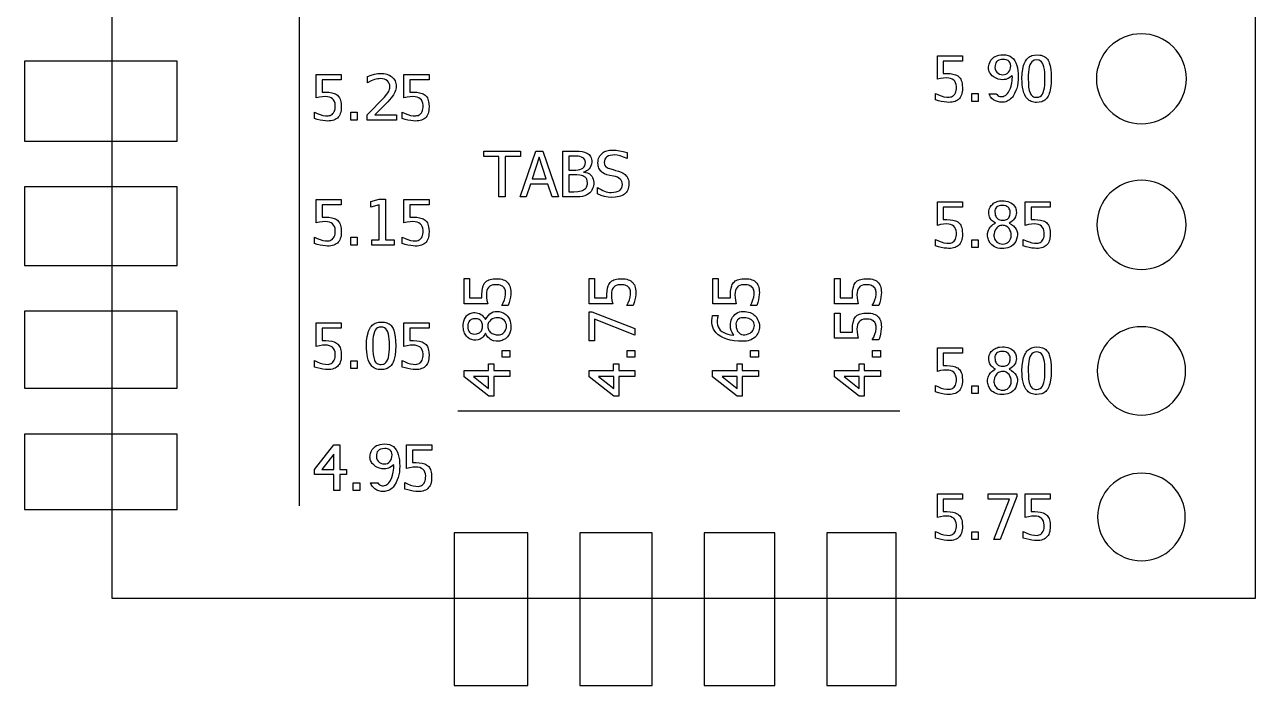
# Model space of a CAD drawing. Extents: x -43 to 38, y -56 to 50.
# Drawn here: x -43.2 to 37.5, y -55.7 to -12.4 of the extents above; entities that cross this region are included whole.
import ezdxf

# ---------------------------------------------------------------- set-up
doc = ezdxf.new("R2010")
doc.units = 0
doc.layers.get('0').update_dxf_attribs({"linetype": 'CONTINUOUS'})

msp = doc.modelspace()

# ---------------------------------------------------------------- linework, layer by layer
for points in [[(10, -50), (37.5, -50), (37.5, 50), (-37.5, 50), (-37.5, -50)], [(16.646, -15.969), (16.646, -15.195), (16.646, -14.42), (18.292, -14.42), (18.292, -14.777), (17.034, -14.777), (17.034, -15.581), (17.274, -15.585), (17.48, -15.597), (17.662, -15.623), (17.832, -15.672), (17.909, -15.704), (17.979, -15.743), (18.04, -15.789), (18.093, -15.84), (18.14, -15.899), (18.18, -15.967), (18.213, -16.043), (18.241, -16.127), (18.262, -16.22), (18.277, -16.322), (18.29, -16.553), (18.286, -16.674), (18.274, -16.787), (18.253, -16.891), (18.225, -16.987), (18.189, -17.074), (18.145, -17.153), (18.092, -17.224), (18.032, -17.285), (17.963, -17.339), (17.887, -17.384), (17.802, -17.42), (17.709, -17.448), (17.609, -17.467), (17.5, -17.478), (17.383, -17.48), (17.258, -17.474), (17.085, -17.454), (16.905, -17.421), (16.718, -17.374), (16.523, -17.315), (16.523, -16.89), (16.715, -16.983), (16.899, -17.056), (17.08, -17.108), (17.258, -17.137), (17.424, -17.139), (17.499, -17.129), (17.568, -17.111), (17.632, -17.084), (17.69, -17.046), (17.743, -16.996), (17.79, -16.936), (17.83, -16.866), (17.86, -16.784), (17.882, -16.692), (17.895, -16.59), (17.896, -16.443), (17.879, -16.313), (17.844, -16.199), (17.789, -16.101), (17.716, -16.021), (17.625, -15.959), (17.516, -15.914), (17.389, -15.887), (17.229, -15.877), (17.052, -15.887), (16.858, -15.918)], [(20.045, -16.912), (20.506, -16.912), (20.558, -16.976), (20.616, -17.027), (20.678, -17.065), (20.745, -17.092), (20.816, -17.105), (20.887, -17.104), (20.96, -17.09), (21.034, -17.062), (21.106, -17.021), (21.175, -16.966), (21.239, -16.899), (21.3, -16.818), (21.384, -16.678), (21.439, -16.557), (21.481, -16.412), (21.525, -16.203), (21.549, -16.068), (21.561, -15.942), (21.562, -15.823), (21.551, -15.713), (21.497, -15.765), (21.407, -15.841), (21.294, -15.913), (21.219, -15.948), (21.131, -15.974), (21.035, -15.99), (20.931, -15.996), (20.782, -15.985), (20.635, -15.953), (20.493, -15.901), (20.363, -15.828), (20.247, -15.739), (20.148, -15.635), (20.107, -15.577), (20.072, -15.515), (20.043, -15.448), (20.021, -15.376), (20.007, -15.301), (20.001, -15.224), (20.005, -15.145), (20.016, -15.065), (20.036, -14.977), (20.081, -14.859), (20.155, -14.722), (20.206, -14.658), (20.272, -14.589), (20.351, -14.525), (20.438, -14.471), (20.541, -14.428), (20.665, -14.392), (20.805, -14.368), (20.959, -14.36), (21.128, -14.37), (21.28, -14.403), (21.415, -14.457), (21.533, -14.533), (21.635, -14.631), (21.723, -14.75), (21.798, -14.892), (21.859, -15.056), (21.9, -15.223), (21.929, -15.405), (21.947, -15.599), (21.953, -15.806), (21.946, -16.014), (21.926, -16.209), (21.893, -16.392), (21.847, -16.563), (21.791, -16.709), (21.708, -16.893), (21.613, -17.069), (21.565, -17.137), (21.519, -17.19), (21.447, -17.257), (21.372, -17.316), (21.294, -17.365), (21.212, -17.406), (21.13, -17.438), (21.049, -17.46), (20.97, -17.474), (20.892, -17.478), (20.739, -17.467), (20.589, -17.434), (20.449, -17.381), (20.326, -17.31), (20.222, -17.223), (20.137, -17.125), (20.076, -17.02)], [(23.169, -14.366), (23.37, -14.379), (23.459, -14.396), (23.54, -14.42), (23.615, -14.451), (23.684, -14.489), (23.748, -14.534), (23.807, -14.587), (23.86, -14.648), (23.908, -14.719), (23.949, -14.798), (23.985, -14.887), (24.043, -15.09), (24.082, -15.325), (24.105, -15.598), (24.112, -15.919), (24.102, -16.253), (24.07, -16.544), (24.019, -16.789), (23.987, -16.895), (23.95, -16.99), (23.909, -17.075), (23.862, -17.151), (23.809, -17.219), (23.752, -17.279), (23.69, -17.33), (23.625, -17.374), (23.557, -17.409), (23.486, -17.436), (23.33, -17.471), (23.153, -17.482), (23.058, -17.479), (22.968, -17.468), (22.883, -17.449), (22.803, -17.423), (22.728, -17.39), (22.661, -17.35), (22.599, -17.304), (22.545, -17.251), (22.45, -17.131), (22.372, -16.998), (22.309, -16.847), (22.263, -16.674), (22.23, -16.491), (22.209, -16.312), (22.198, -16.126), (22.194, -15.923), (22.206, -15.598), (22.241, -15.313), (22.296, -15.069), (22.331, -14.963), (22.371, -14.869), (22.415, -14.785), (22.464, -14.708), (22.519, -14.639), (22.578, -14.578), (22.641, -14.525), (22.707, -14.48), (22.776, -14.444), (22.847, -14.415), (23, -14.378)], [(-43.211, -20.03), (-33.211, -20.03), (-33.211, -14.78), (-43.211, -14.78)], [(21.453, -15.075), (21.442, -14.967), (21.408, -14.873), (21.357, -14.799), (21.296, -14.745), (21.225, -14.707), (21.147, -14.681), (21.064, -14.665), (20.98, -14.66), (20.819, -14.674), (20.683, -14.71), (20.593, -14.755), (20.531, -14.814), (20.482, -14.886), (20.447, -14.971), (20.425, -15.068), (20.419, -15.188), (20.436, -15.3), (20.477, -15.403), (20.542, -15.498), (20.623, -15.574), (20.716, -15.629), (20.821, -15.662), (20.939, -15.673), (21.045, -15.663), (21.143, -15.632), (21.231, -15.579), (21.31, -15.507), (21.372, -15.417), (21.417, -15.315), (21.444, -15.201)], [(23.703, -15.919), (23.7, -15.692), (23.688, -15.495), (23.668, -15.319), (23.636, -15.156), (23.593, -15.015), (23.537, -14.902), (23.467, -14.814), (23.379, -14.747), (23.329, -14.723), (23.274, -14.706), (23.153, -14.692), (23.032, -14.706), (22.978, -14.723), (22.928, -14.747), (22.84, -14.814), (22.769, -14.903), (22.714, -15.016), (22.671, -15.158), (22.639, -15.321), (22.618, -15.498), (22.607, -15.696), (22.603, -15.923), (22.611, -16.227), (22.632, -16.486), (22.669, -16.698), (22.72, -16.864), (22.752, -16.931), (22.791, -16.989), (22.836, -17.038), (22.887, -17.078), (22.944, -17.11), (23.008, -17.132), (23.077, -17.146), (23.153, -17.15), (23.274, -17.136), (23.329, -17.119), (23.379, -17.095), (23.467, -17.028), (23.537, -16.94), (23.593, -16.827), (23.636, -16.686), (23.668, -16.523), (23.688, -16.346), (23.7, -16.148)], [(-24.09, -17.193), (-24.09, -16.419), (-24.09, -15.644), (-22.443, -15.644), (-22.443, -16.001), (-23.701, -16.001), (-23.701, -16.804), (-23.462, -16.808), (-23.256, -16.82), (-23.073, -16.847), (-22.903, -16.896), (-22.826, -16.928), (-22.756, -16.967), (-22.695, -17.013), (-22.642, -17.064), (-22.595, -17.123), (-22.556, -17.19), (-22.522, -17.266), (-22.494, -17.351), (-22.473, -17.444), (-22.458, -17.546), (-22.445, -17.777), (-22.45, -17.898), (-22.462, -18.011), (-22.482, -18.115), (-22.51, -18.211), (-22.546, -18.298), (-22.591, -18.377), (-22.643, -18.447), (-22.703, -18.509), (-22.772, -18.563), (-22.849, -18.607), (-22.933, -18.644), (-23.026, -18.672), (-23.127, -18.691), (-23.235, -18.702), (-23.352, -18.704), (-23.477, -18.698), (-23.65, -18.678), (-23.83, -18.644), (-24.017, -18.598), (-24.212, -18.539), (-24.212, -18.114), (-24.021, -18.207), (-23.836, -18.28), (-23.655, -18.332), (-23.477, -18.361), (-23.311, -18.363), (-23.236, -18.353), (-23.167, -18.335), (-23.103, -18.307), (-23.045, -18.269), (-22.992, -18.22), (-22.945, -18.16), (-22.905, -18.09), (-22.875, -18.008), (-22.853, -17.916), (-22.84, -17.814), (-22.839, -17.667), (-22.856, -17.537), (-22.892, -17.423), (-22.946, -17.325), (-23.019, -17.245), (-23.11, -17.182), (-23.219, -17.138), (-23.346, -17.111), (-23.506, -17.101), (-23.683, -17.111), (-23.878, -17.142)], [(-19.871, -15.581), (-19.651, -15.596), (-19.55, -15.613), (-19.454, -15.638), (-19.364, -15.67), (-19.28, -15.708), (-19.201, -15.754), (-19.128, -15.807), (-19.062, -15.866), (-19.005, -15.931), (-18.957, -16.002), (-18.917, -16.078), (-18.887, -16.16), (-18.865, -16.248), (-18.851, -16.341), (-18.847, -16.44), (-18.852, -16.529), (-18.867, -16.619), (-18.892, -16.71), (-18.928, -16.803), (-18.973, -16.896), (-19.028, -16.991), (-19.169, -17.183), (-19.397, -17.44), (-19.697, -17.749), (-20.251, -18.301), (-18.831, -18.301), (-18.831, -18.644), (-20.741, -18.644), (-20.741, -18.301), (-19.607, -17.137), (-19.453, -16.953), (-19.393, -16.865), (-19.344, -16.78), (-19.305, -16.697), (-19.278, -16.617), (-19.262, -16.54), (-19.256, -16.466), (-19.267, -16.348), (-19.298, -16.243), (-19.35, -16.151), (-19.423, -16.071), (-19.513, -16.007), (-19.617, -15.961), (-19.733, -15.933), (-19.863, -15.924), (-19.959, -15.928), (-20.058, -15.941), (-20.267, -15.991), (-20.487, -16.075), (-20.721, -16.192), (-20.721, -15.781), (-20.482, -15.694), (-20.26, -15.631), (-20.057, -15.594)], [(-18.333, -17.193), (-18.333, -16.419), (-18.333, -15.644), (-16.687, -15.644), (-16.687, -16.001), (-17.944, -16.001), (-17.944, -16.804), (-17.705, -16.808), (-17.499, -16.82), (-17.317, -16.847), (-17.147, -16.896), (-17.07, -16.928), (-17, -16.967), (-16.939, -17.013), (-16.885, -17.064), (-16.839, -17.123), (-16.799, -17.19), (-16.766, -17.266), (-16.738, -17.351), (-16.717, -17.444), (-16.701, -17.546), (-16.689, -17.777), (-16.693, -17.898), (-16.705, -18.011), (-16.726, -18.115), (-16.754, -18.211), (-16.79, -18.298), (-16.834, -18.377), (-16.887, -18.447), (-16.947, -18.509), (-17.016, -18.563), (-17.092, -18.607), (-17.177, -18.644), (-17.27, -18.672), (-17.37, -18.691), (-17.479, -18.702), (-17.596, -18.704), (-17.721, -18.698), (-17.894, -18.678), (-18.074, -18.644), (-18.261, -18.598), (-18.456, -18.539), (-18.456, -18.114), (-18.264, -18.207), (-18.079, -18.28), (-17.899, -18.332), (-17.721, -18.361), (-17.555, -18.363), (-17.48, -18.353), (-17.411, -18.335), (-17.347, -18.307), (-17.289, -18.269), (-17.236, -18.22), (-17.189, -18.16), (-17.149, -18.09), (-17.118, -18.008), (-17.097, -17.916), (-17.084, -17.814), (-17.082, -17.667), (-17.1, -17.537), (-17.135, -17.423), (-17.19, -17.325), (-17.263, -17.245), (-17.354, -17.182), (-17.463, -17.138), (-17.59, -17.111), (-17.75, -17.101), (-17.927, -17.111), (-18.121, -17.142)], [(18.906, -17.42), (18.906, -16.908), (19.331, -16.908), (19.331, -17.42)], [(-21.829, -18.644), (-21.829, -18.132), (-21.404, -18.132), (-21.404, -18.644)], [(-13.106, -21.028), (-13.106, -20.684), (-10.693, -20.684), (-10.693, -21.028), (-11.696, -21.028), (-11.696, -23.684), (-12.105, -23.684), (-12.105, -21.028)], [(-10.719, -23.684), (-9.691, -20.676), (-9.23, -20.676), (-8.204, -23.684), (-8.625, -23.684), (-8.897, -22.846), (-10.044, -22.846), (-10.316, -23.684)], [(-5.883, -22.842), (-5.9, -22.944), (-5.925, -23.04), (-5.96, -23.135), (-6.006, -23.233), (-6.067, -23.326), (-6.143, -23.41), (-6.235, -23.485), (-6.343, -23.552), (-6.47, -23.608), (-6.624, -23.65), (-6.799, -23.675), (-6.991, -23.684), (-7.916, -23.684), (-7.916, -20.676), (-7.037, -20.676), (-6.836, -20.684), (-6.653, -20.708), (-6.489, -20.748), (-6.343, -20.805), (-6.265, -20.851), (-6.198, -20.905), (-6.141, -20.967), (-6.095, -21.037), (-6.059, -21.116), (-6.033, -21.203), (-6.017, -21.298), (-6.012, -21.401), (-6.04, -21.533), (-6.08, -21.651), (-6.131, -21.755), (-6.195, -21.844), (-6.271, -21.92), (-6.359, -21.981), (-6.458, -22.029), (-6.57, -22.062), (-6.42, -22.074), (-6.288, -22.108), (-6.177, -22.161), (-6.091, -22.228), (-6.023, -22.31), (-5.968, -22.407), (-5.927, -22.512), (-5.901, -22.617), (-5.888, -22.726)], [(-3.699, -20.775), (-3.699, -21.171), (-3.946, -21.065), (-4.163, -20.989), (-4.349, -20.943), (-4.505, -20.928), (-4.668, -20.935), (-4.808, -20.959), (-4.928, -20.997), (-5.025, -21.051), (-5.101, -21.121), (-5.155, -21.206), (-5.187, -21.307), (-5.198, -21.423), (-5.187, -21.531), (-5.153, -21.624), (-5.096, -21.701), (-5.017, -21.763), (-4.952, -21.796), (-4.865, -21.828), (-4.624, -21.888), (-4.471, -21.94), (-4.272, -21.99), (-4.1, -22.051), (-3.956, -22.125), (-3.838, -22.21), (-3.778, -22.268), (-3.726, -22.331), (-3.682, -22.4), (-3.646, -22.475), (-3.618, -22.555), (-3.598, -22.641), (-3.586, -22.733), (-3.582, -22.83), (-3.587, -22.938), (-3.6, -23.038), (-3.623, -23.132), (-3.654, -23.219), (-3.695, -23.298), (-3.745, -23.371), (-3.803, -23.437), (-3.871, -23.496), (-3.947, -23.548), (-4.033, -23.593), (-4.127, -23.631), (-4.231, -23.663), (-4.343, -23.687), (-4.465, -23.704), (-4.735, -23.718), (-4.954, -23.703), (-5.177, -23.659), (-5.404, -23.584), (-5.636, -23.48), (-5.636, -23.061), (-5.524, -23.138), (-5.411, -23.204), (-5.299, -23.26), (-5.187, -23.306), (-5.074, -23.342), (-4.961, -23.367), (-4.848, -23.383), (-4.735, -23.388), (-4.564, -23.379), (-4.417, -23.355), (-4.292, -23.313), (-4.189, -23.255), (-4.11, -23.18), (-4.053, -23.089), (-4.019, -22.981), (-4.008, -22.857), (-4.017, -22.756), (-4.044, -22.664), (-4.089, -22.582), (-4.153, -22.51), (-4.235, -22.448), (-4.335, -22.396), (-4.453, -22.353), (-4.59, -22.32), (-4.838, -22.272), (-5.024, -22.227), (-5.174, -22.173), (-5.285, -22.111), (-5.327, -22.076), (-5.359, -22.039), (-5.419, -21.985), (-5.471, -21.926), (-5.514, -21.861), (-5.55, -21.79), (-5.578, -21.714), (-5.597, -21.633), (-5.609, -21.546), (-5.613, -21.454), (-5.608, -21.348), (-5.593, -21.248), (-5.568, -21.155), (-5.533, -21.069), (-5.487, -20.989), (-5.432, -20.916), (-5.367, -20.85), (-5.291, -20.79), (-5.239, -20.748), (-5.179, -20.712), (-5.11, -20.681), (-5.034, -20.656), (-4.855, -20.622), (-4.644, -20.611), (-4.425, -20.622), (-4.194, -20.652), (-3.953, -20.703)], [(-9.008, -22.505), (-9.462, -21.077), (-9.933, -22.505)], [(-7.062, -21.01), (-7.517, -21.01), (-7.517, -21.917), (-7.062, -21.917), (-6.92, -21.909), (-6.796, -21.885), (-6.689, -21.846), (-6.6, -21.791), (-6.529, -21.721), (-6.478, -21.635), (-6.448, -21.535), (-6.437, -21.419), (-6.448, -21.325), (-6.478, -21.242), (-6.529, -21.172), (-6.6, -21.114), (-6.689, -21.069), (-6.796, -21.036), (-6.92, -21.017)], [(-7.515, -22.223), (-7.515, -22.788), (-7.515, -23.353), (-7.196, -23.346), (-6.929, -23.324), (-6.815, -23.306), (-6.715, -23.282), (-6.628, -23.252), (-6.554, -23.216), (-6.491, -23.175), (-6.438, -23.131), (-6.394, -23.084), (-6.359, -23.034), (-6.332, -22.979), (-6.314, -22.919), (-6.302, -22.853), (-6.298, -22.781), (-6.31, -22.636), (-6.343, -22.523), (-6.366, -22.479), (-6.397, -22.438), (-6.461, -22.377), (-6.535, -22.334), (-6.606, -22.305), (-6.672, -22.285), (-6.809, -22.258), (-6.995, -22.238), (-7.231, -22.227)], [(-43.211, -28.18), (-33.211, -28.18), (-33.211, -23.03), (-43.211, -23.03)], [(-24.09, -25.392), (-24.09, -24.618), (-24.09, -23.843), (-22.443, -23.843), (-22.443, -24.199), (-23.701, -24.199), (-23.701, -25.003), (-23.462, -25.007), (-23.256, -25.019), (-23.073, -25.046), (-22.903, -25.095), (-22.826, -25.127), (-22.756, -25.166), (-22.695, -25.212), (-22.642, -25.263), (-22.595, -25.322), (-22.556, -25.389), (-22.522, -25.465), (-22.494, -25.55), (-22.473, -25.643), (-22.458, -25.745), (-22.445, -25.976), (-22.45, -26.097), (-22.462, -26.21), (-22.482, -26.314), (-22.51, -26.41), (-22.546, -26.497), (-22.591, -26.576), (-22.643, -26.646), (-22.703, -26.708), (-22.772, -26.762), (-22.849, -26.806), (-22.933, -26.843), (-23.026, -26.871), (-23.127, -26.89), (-23.235, -26.901), (-23.352, -26.903), (-23.477, -26.897), (-23.65, -26.877), (-23.83, -26.843), (-24.017, -26.797), (-24.212, -26.738), (-24.212, -26.313), (-24.021, -26.406), (-23.836, -26.479), (-23.655, -26.531), (-23.477, -26.56), (-23.311, -26.562), (-23.236, -26.551), (-23.167, -26.534), (-23.103, -26.506), (-23.045, -26.468), (-22.992, -26.419), (-22.945, -26.359), (-22.905, -26.289), (-22.875, -26.207), (-22.853, -26.115), (-22.84, -26.013), (-22.839, -25.866), (-22.856, -25.736), (-22.892, -25.622), (-22.946, -25.524), (-23.019, -25.444), (-23.11, -25.381), (-23.219, -25.337), (-23.346, -25.31), (-23.506, -25.3), (-23.683, -25.31), (-23.878, -25.341)], [(-20.449, -26.843), (-20.449, -26.502), (-19.951, -26.502), (-19.951, -24.208), (-20.507, -24.353), (-20.507, -23.982), (-19.955, -23.837), (-19.548, -23.837), (-19.548, -26.502), (-18.966, -26.502), (-18.966, -26.843)], [(-18.333, -25.392), (-18.333, -24.618), (-18.333, -23.843), (-16.687, -23.843), (-16.687, -24.199), (-17.944, -24.199), (-17.944, -25.003), (-17.705, -25.007), (-17.499, -25.019), (-17.317, -25.046), (-17.147, -25.095), (-17.07, -25.127), (-17, -25.166), (-16.939, -25.212), (-16.885, -25.263), (-16.839, -25.322), (-16.799, -25.389), (-16.766, -25.465), (-16.738, -25.55), (-16.717, -25.643), (-16.701, -25.745), (-16.689, -25.976), (-16.693, -26.097), (-16.705, -26.21), (-16.726, -26.314), (-16.754, -26.41), (-16.79, -26.497), (-16.834, -26.576), (-16.887, -26.646), (-16.947, -26.708), (-17.016, -26.762), (-17.092, -26.806), (-17.177, -26.843), (-17.27, -26.871), (-17.37, -26.89), (-17.479, -26.901), (-17.596, -26.903), (-17.721, -26.897), (-17.894, -26.877), (-18.074, -26.843), (-18.261, -26.797), (-18.456, -26.738), (-18.456, -26.313), (-18.264, -26.406), (-18.079, -26.479), (-17.899, -26.531), (-17.721, -26.56), (-17.555, -26.562), (-17.48, -26.551), (-17.411, -26.534), (-17.347, -26.506), (-17.289, -26.468), (-17.236, -26.419), (-17.189, -26.359), (-17.149, -26.289), (-17.118, -26.207), (-17.097, -26.115), (-17.084, -26.013), (-17.082, -25.866), (-17.1, -25.736), (-17.135, -25.622), (-17.19, -25.524), (-17.263, -25.444), (-17.354, -25.381), (-17.463, -25.337), (-17.59, -25.31), (-17.75, -25.3), (-17.927, -25.31), (-18.121, -25.341)], [(16.646, -25.547), (16.646, -24.773), (16.646, -23.998), (18.292, -23.998), (18.292, -24.355), (17.034, -24.355), (17.034, -25.159), (17.274, -25.163), (17.48, -25.175), (17.662, -25.201), (17.832, -25.25), (17.909, -25.282), (17.979, -25.321), (18.04, -25.367), (18.093, -25.418), (18.14, -25.477), (18.18, -25.545), (18.213, -25.621), (18.241, -25.705), (18.262, -25.798), (18.277, -25.9), (18.29, -26.131), (18.286, -26.252), (18.274, -26.365), (18.253, -26.469), (18.225, -26.565), (18.189, -26.652), (18.145, -26.731), (18.092, -26.802), (18.032, -26.863), (17.963, -26.917), (17.887, -26.962), (17.802, -26.998), (17.709, -27.026), (17.609, -27.045), (17.5, -27.056), (17.383, -27.058), (17.258, -27.052), (17.085, -27.032), (16.905, -26.999), (16.718, -26.952), (16.523, -26.893), (16.523, -26.468), (16.715, -26.561), (16.899, -26.634), (17.08, -26.686), (17.258, -26.715), (17.424, -26.717), (17.499, -26.707), (17.568, -26.689), (17.632, -26.662), (17.69, -26.624), (17.743, -26.574), (17.79, -26.514), (17.83, -26.444), (17.86, -26.362), (17.882, -26.27), (17.895, -26.168), (17.896, -26.021), (17.879, -25.891), (17.844, -25.777), (17.789, -25.679), (17.716, -25.599), (17.625, -25.537), (17.516, -25.492), (17.389, -25.465), (17.229, -25.455), (17.052, -25.465), (16.858, -25.496)], [(21.888, -26.297), (21.845, -26.457), (21.781, -26.601), (21.7, -26.725), (21.607, -26.823), (21.501, -26.903), (21.384, -26.968), (21.26, -27.017), (21.132, -27.046), (21.003, -27.061), (20.872, -27.067), (20.743, -27.059), (20.62, -27.035), (20.504, -26.999), (20.396, -26.951), (20.301, -26.895), (20.222, -26.832), (20.113, -26.709), (20.026, -26.568), (19.993, -26.492), (19.967, -26.414), (19.949, -26.334), (19.939, -26.253), (19.94, -26.089), (19.969, -25.929), (19.996, -25.852), (20.033, -25.776), (20.082, -25.702), (20.14, -25.63), (20.209, -25.561), (20.286, -25.499), (20.371, -25.444), (20.466, -25.394), (20.38, -25.348), (20.303, -25.297), (20.235, -25.24), (20.175, -25.178), (20.125, -25.112), (20.084, -25.046), (20.053, -24.978), (20.032, -24.908), (20.013, -24.768), (20.018, -24.626), (20.049, -24.488), (20.104, -24.36), (20.18, -24.246), (20.272, -24.151), (20.336, -24.1), (20.405, -24.057), (20.479, -24.02), (20.557, -23.989), (20.641, -23.966), (20.729, -23.949), (20.92, -23.936), (21.033, -23.94), (21.145, -23.955), (21.26, -23.982), (21.382, -24.027), (21.5, -24.088), (21.602, -24.162), (21.647, -24.207), (21.689, -24.258), (21.76, -24.383), (21.788, -24.455), (21.808, -24.531), (21.82, -24.613), (21.824, -24.699), (21.816, -24.803), (21.795, -24.902), (21.759, -24.997), (21.709, -25.087), (21.644, -25.174), (21.565, -25.256), (21.472, -25.333), (21.364, -25.406), (21.51, -25.493), (21.633, -25.586), (21.733, -25.687), (21.81, -25.795), (21.864, -25.91), (21.895, -26.032), (21.903, -26.161)], [(22.402, -25.547), (22.402, -24.773), (22.402, -23.998), (24.048, -23.998), (24.048, -24.355), (22.791, -24.355), (22.791, -25.159), (23.03, -25.163), (23.236, -25.175), (23.419, -25.201), (23.588, -25.25), (23.666, -25.282), (23.735, -25.321), (23.796, -25.367), (23.85, -25.418), (23.896, -25.477), (23.936, -25.545), (23.97, -25.621), (23.997, -25.705), (24.018, -25.798), (24.034, -25.9), (24.046, -26.131), (24.042, -26.252), (24.03, -26.365), (24.01, -26.469), (23.981, -26.565), (23.945, -26.652), (23.901, -26.731), (23.848, -26.802), (23.788, -26.863), (23.719, -26.917), (23.643, -26.962), (23.558, -26.998), (23.466, -27.026), (23.365, -27.045), (23.256, -27.056), (23.139, -27.058), (23.014, -27.052), (22.842, -27.032), (22.661, -26.999), (22.474, -26.952), (22.279, -26.893), (22.279, -26.468), (22.471, -26.561), (22.656, -26.634), (22.836, -26.686), (23.014, -26.715), (23.181, -26.717), (23.255, -26.707), (23.325, -26.689), (23.388, -26.662), (23.446, -26.624), (23.499, -26.574), (23.546, -26.514), (23.586, -26.444), (23.617, -26.362), (23.638, -26.27), (23.651, -26.168), (23.653, -26.021), (23.636, -25.891), (23.6, -25.777), (23.545, -25.679), (23.472, -25.599), (23.381, -25.537), (23.272, -25.492), (23.145, -25.465), (22.985, -25.455), (22.808, -25.465), (22.614, -25.496)], [(20.915, -24.234), (20.794, -24.242), (20.687, -24.267), (20.599, -24.306), (20.533, -24.358), (20.484, -24.419), (20.446, -24.489), (20.423, -24.564), (20.415, -24.642), (20.427, -24.8), (20.444, -24.875), (20.47, -24.945), (20.502, -25.006), (20.538, -25.056), (20.579, -25.096), (20.627, -25.131), (20.684, -25.161), (20.75, -25.185), (20.82, -25.202), (20.892, -25.211), (20.966, -25.211), (21.042, -25.204), (21.115, -25.188), (21.18, -25.163), (21.239, -25.13), (21.29, -25.088), (21.329, -25.043), (21.361, -24.992), (21.388, -24.933), (21.408, -24.868), (21.42, -24.8), (21.425, -24.73), (21.421, -24.659), (21.41, -24.588), (21.39, -24.52), (21.362, -24.459), (21.327, -24.405), (21.284, -24.359), (21.211, -24.304), (21.125, -24.265), (21.026, -24.242)], [(20.925, -25.545), (20.855, -25.55), (20.786, -25.564), (20.721, -25.588), (20.657, -25.622), (20.598, -25.663), (20.545, -25.712), (20.5, -25.766), (20.461, -25.827), (20.4, -25.961), (20.362, -26.103), (20.353, -26.177), (20.354, -26.251), (20.364, -26.324), (20.383, -26.398), (20.412, -26.468), (20.449, -26.532), (20.495, -26.59), (20.55, -26.641), (20.636, -26.7), (20.729, -26.741), (20.829, -26.766), (20.936, -26.774), (21.041, -26.766), (21.136, -26.742), (21.22, -26.702), (21.294, -26.645), (21.377, -26.551), (21.439, -26.44), (21.477, -26.322), (21.489, -26.203), (21.48, -26.084), (21.453, -25.966), (21.408, -25.855), (21.345, -25.756), (21.264, -25.672), (21.164, -25.605), (21.108, -25.579), (21.049, -25.56), (20.988, -25.549)], [(-21.829, -26.843), (-21.829, -26.331), (-21.404, -26.331), (-21.404, -26.843)], [(18.906, -26.998), (18.906, -26.486), (19.331, -26.486), (19.331, -26.998)], [(-12.839, -30.688), (-13.614, -30.688), (-14.389, -30.688), (-14.389, -29.042), (-14.032, -29.042), (-14.032, -30.3), (-13.228, -30.3), (-13.224, -30.06), (-13.212, -29.855), (-13.185, -29.672), (-13.137, -29.502), (-13.104, -29.425), (-13.065, -29.355), (-13.02, -29.294), (-12.968, -29.241), (-12.91, -29.194), (-12.842, -29.154), (-12.766, -29.121), (-12.682, -29.093), (-12.588, -29.072), (-12.486, -29.057), (-12.255, -29.044), (-12.134, -29.048), (-12.022, -29.061), (-11.917, -29.081), (-11.821, -29.109), (-11.734, -29.145), (-11.655, -29.19), (-11.585, -29.242), (-11.523, -29.302), (-11.47, -29.371), (-11.425, -29.447), (-11.389, -29.532), (-11.361, -29.625), (-11.341, -29.726), (-11.331, -29.834), (-11.328, -29.951), (-11.334, -30.076), (-11.355, -30.249), (-11.388, -30.429), (-11.434, -30.616), (-11.493, -30.811), (-11.919, -30.811), (-11.826, -30.619), (-11.752, -30.435), (-11.7, -30.254), (-11.672, -30.076), (-11.67, -29.91), (-11.68, -29.835), (-11.698, -29.766), (-11.725, -29.702), (-11.763, -29.644), (-11.812, -29.591), (-11.872, -29.544), (-11.943, -29.504), (-12.024, -29.474), (-12.116, -29.452), (-12.219, -29.439), (-12.366, -29.438), (-12.496, -29.455), (-12.61, -29.491), (-12.707, -29.545), (-12.788, -29.618), (-12.85, -29.709), (-12.895, -29.818), (-12.922, -29.945), (-12.932, -30.105), (-12.921, -30.282), (-12.891, -30.477)], [(-4.64, -30.688), (-5.415, -30.688), (-6.19, -30.688), (-6.19, -29.042), (-5.833, -29.042), (-5.833, -30.3), (-5.029, -30.3), (-5.025, -30.06), (-5.013, -29.855), (-4.986, -29.672), (-4.938, -29.502), (-4.905, -29.425), (-4.866, -29.355), (-4.821, -29.294), (-4.769, -29.241), (-4.711, -29.194), (-4.643, -29.154), (-4.567, -29.121), (-4.483, -29.093), (-4.389, -29.072), (-4.287, -29.057), (-4.056, -29.044), (-3.935, -29.048), (-3.823, -29.061), (-3.718, -29.081), (-3.622, -29.109), (-3.535, -29.145), (-3.456, -29.19), (-3.386, -29.242), (-3.324, -29.302), (-3.271, -29.371), (-3.226, -29.447), (-3.19, -29.532), (-3.162, -29.625), (-3.142, -29.726), (-3.132, -29.834), (-3.129, -29.951), (-3.135, -30.076), (-3.156, -30.249), (-3.189, -30.429), (-3.235, -30.616), (-3.294, -30.811), (-3.72, -30.811), (-3.627, -30.619), (-3.553, -30.435), (-3.501, -30.254), (-3.473, -30.076), (-3.471, -29.91), (-3.481, -29.835), (-3.499, -29.766), (-3.526, -29.702), (-3.564, -29.644), (-3.613, -29.591), (-3.673, -29.544), (-3.744, -29.504), (-3.825, -29.474), (-3.917, -29.452), (-4.02, -29.439), (-4.167, -29.438), (-4.297, -29.455), (-4.411, -29.491), (-4.508, -29.545), (-4.589, -29.618), (-4.651, -29.709), (-4.696, -29.818), (-4.723, -29.945), (-4.733, -30.105), (-4.722, -30.282), (-4.692, -30.477)], [(3.46, -30.688), (2.685, -30.688), (1.91, -30.688), (1.91, -29.042), (2.267, -29.042), (2.267, -30.3), (3.071, -30.3), (3.075, -30.06), (3.087, -29.855), (3.114, -29.672), (3.162, -29.502), (3.195, -29.425), (3.234, -29.355), (3.279, -29.294), (3.331, -29.241), (3.389, -29.194), (3.457, -29.154), (3.533, -29.121), (3.617, -29.093), (3.711, -29.072), (3.813, -29.057), (4.044, -29.044), (4.165, -29.048), (4.277, -29.061), (4.382, -29.081), (4.478, -29.109), (4.565, -29.145), (4.644, -29.19), (4.714, -29.242), (4.776, -29.302), (4.829, -29.371), (4.874, -29.447), (4.91, -29.532), (4.938, -29.625), (4.958, -29.726), (4.968, -29.834), (4.971, -29.951), (4.965, -30.076), (4.944, -30.249), (4.911, -30.429), (4.865, -30.616), (4.806, -30.811), (4.38, -30.811), (4.473, -30.619), (4.547, -30.435), (4.599, -30.254), (4.627, -30.076), (4.629, -29.91), (4.619, -29.835), (4.601, -29.766), (4.574, -29.702), (4.536, -29.644), (4.487, -29.591), (4.427, -29.544), (4.356, -29.504), (4.275, -29.474), (4.183, -29.452), (4.08, -29.439), (3.933, -29.438), (3.803, -29.455), (3.689, -29.491), (3.592, -29.545), (3.511, -29.618), (3.449, -29.709), (3.404, -29.818), (3.377, -29.945), (3.367, -30.105), (3.378, -30.282), (3.408, -30.477)], [(11.46, -30.688), (10.685, -30.688), (9.91, -30.688), (9.91, -29.042), (10.267, -29.042), (10.267, -30.3), (11.071, -30.3), (11.075, -30.06), (11.087, -29.855), (11.114, -29.672), (11.162, -29.502), (11.195, -29.425), (11.234, -29.355), (11.279, -29.294), (11.331, -29.241), (11.389, -29.194), (11.457, -29.154), (11.533, -29.121), (11.617, -29.093), (11.711, -29.072), (11.813, -29.057), (12.044, -29.044), (12.165, -29.048), (12.277, -29.061), (12.382, -29.081), (12.478, -29.109), (12.565, -29.145), (12.644, -29.19), (12.714, -29.242), (12.776, -29.302), (12.829, -29.371), (12.874, -29.447), (12.91, -29.532), (12.938, -29.625), (12.958, -29.726), (12.968, -29.834), (12.971, -29.951), (12.965, -30.076), (12.944, -30.249), (12.911, -30.429), (12.865, -30.616), (12.806, -30.811), (12.38, -30.811), (12.473, -30.619), (12.547, -30.435), (12.599, -30.254), (12.627, -30.076), (12.629, -29.91), (12.619, -29.835), (12.601, -29.766), (12.574, -29.702), (12.536, -29.644), (12.487, -29.591), (12.427, -29.544), (12.356, -29.504), (12.275, -29.474), (12.183, -29.452), (12.08, -29.439), (11.933, -29.438), (11.803, -29.455), (11.689, -29.491), (11.592, -29.545), (11.511, -29.618), (11.449, -29.709), (11.404, -29.818), (11.377, -29.945), (11.367, -30.105), (11.378, -30.282), (11.408, -30.477)], [(-43.211, -36.23), (-33.211, -36.23), (-33.211, -31.18), (-43.211, -31.18)], [(-12.09, -31.202), (-11.929, -31.245), (-11.785, -31.309), (-11.662, -31.39), (-11.563, -31.483), (-11.484, -31.589), (-11.419, -31.706), (-11.37, -31.83), (-11.34, -31.958), (-11.325, -32.088), (-11.32, -32.219), (-11.328, -32.348), (-11.351, -32.471), (-11.388, -32.586), (-11.435, -32.694), (-11.491, -32.79), (-11.554, -32.868), (-11.678, -32.978), (-11.819, -33.064), (-11.895, -33.097), (-11.973, -33.123), (-12.052, -33.141), (-12.134, -33.152), (-12.298, -33.151), (-12.457, -33.121), (-12.535, -33.094), (-12.611, -33.057), (-12.685, -33.009), (-12.757, -32.95), (-12.825, -32.882), (-12.887, -32.805), (-12.943, -32.719), (-12.992, -32.625), (-13.038, -32.71), (-13.09, -32.787), (-13.147, -32.855), (-13.209, -32.915), (-13.274, -32.965), (-13.341, -33.006), (-13.409, -33.037), (-13.478, -33.058), (-13.619, -33.078), (-13.761, -33.072), (-13.899, -33.041), (-14.027, -32.986), (-14.14, -32.911), (-14.236, -32.818), (-14.286, -32.754), (-14.33, -32.685), (-14.367, -32.612), (-14.397, -32.533), (-14.421, -32.45), (-14.438, -32.361), (-14.451, -32.17), (-14.446, -32.057), (-14.432, -31.946), (-14.404, -31.831), (-14.359, -31.708), (-14.299, -31.59), (-14.224, -31.488), (-14.18, -31.443), (-14.128, -31.402), (-14.004, -31.33), (-13.932, -31.303), (-13.855, -31.283), (-13.774, -31.271), (-13.687, -31.267), (-13.584, -31.274), (-13.485, -31.295), (-13.39, -31.331), (-13.299, -31.382), (-13.213, -31.446), (-13.131, -31.525), (-13.053, -31.618), (-12.98, -31.726), (-12.894, -31.58), (-12.8, -31.457), (-12.7, -31.357), (-12.592, -31.28), (-12.477, -31.226), (-12.355, -31.195), (-12.226, -31.187)], [(-5.837, -33.118), (-6.194, -33.118), (-6.194, -31.224), (-6.024, -31.224), (-3.19, -32.316), (-3.19, -32.742), (-5.837, -31.704)], [(1.898, -31.454), (2.281, -31.454), (2.232, -31.622), (2.207, -31.781), (2.204, -31.929), (2.225, -32.068), (2.267, -32.195), (2.329, -32.31), (2.411, -32.413), (2.513, -32.504), (2.632, -32.581), (2.766, -32.642), (2.914, -32.689), (3.077, -32.719), (3.288, -32.742), (3.183, -32.574), (3.118, -32.435), (3.084, -32.293), (3.073, -32.116), (3.079, -31.994), (3.096, -31.877), (3.126, -31.766), (3.167, -31.66), (3.221, -31.562), (3.287, -31.473), (3.366, -31.393), (3.457, -31.324), (3.559, -31.267), (3.67, -31.227), (3.788, -31.202), (3.916, -31.194), (4.038, -31.199), (4.153, -31.213), (4.262, -31.237), (4.365, -31.27), (4.459, -31.31), (4.542, -31.354), (4.614, -31.404), (4.675, -31.458), (4.776, -31.578), (4.858, -31.713), (4.919, -31.847), (4.955, -31.963), (4.973, -32.065), (4.979, -32.156), (4.974, -32.265), (4.961, -32.368), (4.938, -32.467), (4.906, -32.559), (4.866, -32.647), (4.816, -32.729), (4.757, -32.805), (4.689, -32.877), (4.614, -32.941), (4.531, -32.996), (4.443, -33.044), (4.347, -33.082), (4.246, -33.112), (4.137, -33.133), (4.022, -33.146), (3.901, -33.151), (3.598, -33.142), (3.319, -33.116), (3.063, -33.072), (2.831, -33.011), (2.622, -32.932), (2.437, -32.836), (2.276, -32.722), (2.138, -32.591), (2.048, -32.477), (1.975, -32.355), (1.919, -32.224), (1.881, -32.086), (1.859, -31.94), (1.855, -31.786), (1.868, -31.624)], [(11.46, -32.941), (10.685, -32.941), (9.91, -32.941), (9.91, -31.295), (10.267, -31.295), (10.267, -32.552), (11.071, -32.552), (11.075, -32.313), (11.087, -32.107), (11.114, -31.924), (11.162, -31.755), (11.195, -31.677), (11.234, -31.608), (11.279, -31.546), (11.331, -31.493), (11.389, -31.447), (11.457, -31.407), (11.533, -31.373), (11.617, -31.346), (11.711, -31.324), (11.813, -31.309), (12.044, -31.297), (12.165, -31.301), (12.277, -31.313), (12.382, -31.333), (12.478, -31.361), (12.565, -31.398), (12.644, -31.442), (12.714, -31.494), (12.776, -31.555), (12.829, -31.623), (12.874, -31.7), (12.91, -31.785), (12.938, -31.877), (12.958, -31.978), (12.968, -32.087), (12.971, -32.204), (12.965, -32.329), (12.944, -32.501), (12.911, -32.681), (12.865, -32.869), (12.806, -33.064), (12.38, -33.064), (12.473, -32.872), (12.547, -32.687), (12.599, -32.507), (12.627, -32.329), (12.629, -32.162), (12.619, -32.088), (12.601, -32.018), (12.574, -31.955), (12.536, -31.896), (12.487, -31.844), (12.427, -31.797), (12.356, -31.757), (12.275, -31.726), (12.183, -31.704), (12.08, -31.692), (11.933, -31.69), (11.803, -31.707), (11.689, -31.743), (11.592, -31.798), (11.511, -31.871), (11.449, -31.962), (11.404, -32.071), (11.377, -32.198), (11.367, -32.357), (11.378, -32.535), (11.408, -32.729)], [(-24.09, -33.492), (-24.09, -32.718), (-24.09, -31.943), (-22.443, -31.943), (-22.443, -32.299), (-23.701, -32.299), (-23.701, -33.103), (-23.462, -33.107), (-23.256, -33.119), (-23.073, -33.146), (-22.903, -33.195), (-22.826, -33.227), (-22.756, -33.266), (-22.695, -33.312), (-22.642, -33.363), (-22.595, -33.422), (-22.556, -33.489), (-22.522, -33.565), (-22.494, -33.65), (-22.473, -33.743), (-22.458, -33.845), (-22.445, -34.076), (-22.45, -34.197), (-22.462, -34.31), (-22.482, -34.414), (-22.51, -34.51), (-22.546, -34.597), (-22.591, -34.676), (-22.643, -34.746), (-22.703, -34.808), (-22.772, -34.862), (-22.849, -34.906), (-22.933, -34.943), (-23.026, -34.971), (-23.127, -34.99), (-23.235, -35.001), (-23.352, -35.003), (-23.477, -34.997), (-23.65, -34.977), (-23.83, -34.943), (-24.017, -34.897), (-24.212, -34.838), (-24.212, -34.413), (-24.021, -34.506), (-23.836, -34.579), (-23.655, -34.631), (-23.477, -34.66), (-23.311, -34.662), (-23.236, -34.651), (-23.167, -34.634), (-23.103, -34.606), (-23.045, -34.568), (-22.992, -34.519), (-22.945, -34.459), (-22.905, -34.389), (-22.875, -34.307), (-22.853, -34.215), (-22.84, -34.113), (-22.839, -33.966), (-22.856, -33.836), (-22.892, -33.722), (-22.946, -33.624), (-23.019, -33.544), (-23.11, -33.481), (-23.219, -33.437), (-23.346, -33.41), (-23.506, -33.4), (-23.683, -33.41), (-23.878, -33.441)], [(-19.818, -31.888), (-19.618, -31.902), (-19.529, -31.919), (-19.448, -31.943), (-19.373, -31.974), (-19.303, -32.012), (-19.239, -32.057), (-19.181, -32.11), (-19.127, -32.171), (-19.08, -32.242), (-19.038, -32.321), (-19.002, -32.41), (-18.945, -32.613), (-18.906, -32.848), (-18.883, -33.121), (-18.875, -33.442), (-18.886, -33.776), (-18.918, -34.066), (-18.969, -34.312), (-19.001, -34.418), (-19.038, -34.513), (-19.079, -34.598), (-19.126, -34.674), (-19.178, -34.742), (-19.236, -34.802), (-19.298, -34.853), (-19.363, -34.897), (-19.431, -34.932), (-19.502, -34.959), (-19.658, -34.994), (-19.834, -35.005), (-19.93, -35.002), (-20.02, -34.99), (-20.105, -34.972), (-20.185, -34.946), (-20.259, -34.913), (-20.327, -34.873), (-20.388, -34.827), (-20.443, -34.774), (-20.538, -34.654), (-20.616, -34.521), (-20.679, -34.37), (-20.725, -34.196), (-20.757, -34.014), (-20.778, -33.835), (-20.79, -33.649), (-20.793, -33.446), (-20.782, -33.121), (-20.747, -32.835), (-20.691, -32.592), (-20.657, -32.486), (-20.617, -32.392), (-20.573, -32.307), (-20.523, -32.231), (-20.469, -32.162), (-20.41, -32.101), (-20.346, -32.048), (-20.28, -32.003), (-20.212, -31.967), (-20.141, -31.938), (-19.987, -31.901)], [(-19.284, -33.442), (-19.288, -33.215), (-19.299, -33.018), (-19.32, -32.842), (-19.352, -32.679), (-19.395, -32.537), (-19.451, -32.424), (-19.521, -32.337), (-19.609, -32.27), (-19.659, -32.246), (-19.713, -32.229), (-19.834, -32.215), (-19.955, -32.229), (-20.01, -32.246), (-20.06, -32.27), (-20.148, -32.337), (-20.218, -32.425), (-20.274, -32.539), (-20.317, -32.681), (-20.349, -32.844), (-20.369, -33.021), (-20.381, -33.219), (-20.384, -33.446), (-20.377, -33.75), (-20.355, -34.009), (-20.319, -34.221), (-20.268, -34.387), (-20.235, -34.454), (-20.197, -34.512), (-20.152, -34.561), (-20.101, -34.601), (-20.044, -34.633), (-19.98, -34.655), (-19.91, -34.668), (-19.834, -34.673), (-19.713, -34.659), (-19.659, -34.642), (-19.609, -34.617), (-19.521, -34.551), (-19.451, -34.463), (-19.395, -34.35), (-19.352, -34.208), (-19.32, -34.046), (-19.299, -33.869), (-19.288, -33.671)], [(-18.333, -33.492), (-18.333, -32.718), (-18.333, -31.943), (-16.687, -31.943), (-16.687, -32.299), (-17.944, -32.299), (-17.944, -33.103), (-17.705, -33.107), (-17.499, -33.119), (-17.317, -33.146), (-17.147, -33.195), (-17.07, -33.227), (-17, -33.266), (-16.939, -33.312), (-16.885, -33.363), (-16.839, -33.422), (-16.799, -33.489), (-16.766, -33.565), (-16.738, -33.65), (-16.717, -33.743), (-16.701, -33.845), (-16.689, -34.076), (-16.693, -34.197), (-16.705, -34.31), (-16.726, -34.414), (-16.754, -34.51), (-16.79, -34.597), (-16.834, -34.676), (-16.887, -34.746), (-16.947, -34.808), (-17.016, -34.862), (-17.092, -34.906), (-17.177, -34.943), (-17.27, -34.971), (-17.37, -34.99), (-17.479, -35.001), (-17.596, -35.003), (-17.721, -34.997), (-17.894, -34.977), (-18.074, -34.943), (-18.261, -34.897), (-18.456, -34.838), (-18.456, -34.413), (-18.264, -34.506), (-18.079, -34.579), (-17.899, -34.631), (-17.721, -34.66), (-17.555, -34.662), (-17.48, -34.651), (-17.411, -34.634), (-17.347, -34.606), (-17.289, -34.568), (-17.236, -34.519), (-17.189, -34.459), (-17.149, -34.389), (-17.118, -34.307), (-17.097, -34.215), (-17.084, -34.113), (-17.082, -33.966), (-17.1, -33.836), (-17.135, -33.722), (-17.19, -33.624), (-17.263, -33.544), (-17.354, -33.481), (-17.463, -33.437), (-17.59, -33.41), (-17.75, -33.4), (-17.927, -33.41), (-18.121, -33.441)], [(-14.153, -32.175), (-14.145, -32.297), (-14.12, -32.403), (-14.08, -32.491), (-14.029, -32.557), (-13.968, -32.607), (-13.898, -32.644), (-13.823, -32.667), (-13.745, -32.675), (-13.587, -32.663), (-13.511, -32.646), (-13.442, -32.621), (-13.381, -32.588), (-13.331, -32.552), (-13.29, -32.512), (-13.255, -32.463), (-13.226, -32.406), (-13.202, -32.341), (-13.185, -32.27), (-13.176, -32.198), (-13.175, -32.124), (-13.183, -32.048), (-13.199, -31.976), (-13.223, -31.91), (-13.257, -31.852), (-13.299, -31.801), (-13.343, -31.762), (-13.395, -31.729), (-13.453, -31.703), (-13.518, -31.683), (-13.587, -31.67), (-13.657, -31.666), (-13.727, -31.669), (-13.798, -31.681), (-13.866, -31.7), (-13.927, -31.728), (-13.981, -31.763), (-14.028, -31.807), (-14.083, -31.88), (-14.122, -31.965), (-14.145, -32.064)], [(-12.841, -32.165), (-12.836, -32.236), (-12.822, -32.304), (-12.798, -32.37), (-12.765, -32.433), (-12.723, -32.492), (-12.675, -32.545), (-12.62, -32.591), (-12.559, -32.63), (-12.426, -32.69), (-12.283, -32.728), (-12.21, -32.737), (-12.136, -32.737), (-12.063, -32.727), (-11.989, -32.707), (-11.919, -32.679), (-11.855, -32.641), (-11.797, -32.595), (-11.745, -32.54), (-11.687, -32.454), (-11.646, -32.361), (-11.621, -32.261), (-11.612, -32.154), (-11.62, -32.049), (-11.645, -31.955), (-11.685, -31.87), (-11.741, -31.797), (-11.836, -31.713), (-11.946, -31.652), (-12.065, -31.614), (-12.183, -31.601), (-12.302, -31.61), (-12.421, -31.637), (-12.532, -31.683), (-12.63, -31.745), (-12.714, -31.826), (-12.782, -31.927), (-12.808, -31.983), (-12.826, -32.041), (-12.838, -32.102)], [(4.364, -32.609), (4.432, -32.561), (4.491, -32.503), (4.543, -32.437), (4.586, -32.361), (4.619, -32.279), (4.638, -32.197), (4.644, -32.113), (4.637, -32.027), (4.616, -31.946), (4.581, -31.872), (4.53, -31.808), (4.465, -31.752), (4.379, -31.701), (4.281, -31.66), (4.18, -31.63), (4.083, -31.615), (3.909, -31.607), (3.796, -31.616), (3.697, -31.644), (3.613, -31.689), (3.544, -31.753), (3.492, -31.831), (3.457, -31.918), (3.439, -32.014), (3.44, -32.119), (3.457, -32.245), (3.486, -32.356), (3.526, -32.453), (3.579, -32.536), (3.644, -32.604), (3.72, -32.657), (3.809, -32.697), (3.909, -32.721), (4.013, -32.726), (4.129, -32.707), (4.248, -32.668)], [(-11.389, -34.184), (-11.9, -34.184), (-11.9, -33.759), (-11.389, -33.759)], [(-3.19, -34.184), (-3.701, -34.184), (-3.701, -33.759), (-3.19, -33.759)], [(4.91, -34.184), (4.399, -34.184), (4.399, -33.759), (4.91, -33.759)], [(12.91, -34.184), (12.399, -34.184), (12.399, -33.759), (12.91, -33.759)], [(16.646, -35.126), (16.646, -34.352), (16.646, -33.577), (18.292, -33.577), (18.292, -33.934), (17.034, -33.934), (17.034, -34.738), (17.274, -34.742), (17.48, -34.754), (17.662, -34.78), (17.832, -34.829), (17.909, -34.861), (17.979, -34.9), (18.04, -34.946), (18.093, -34.997), (18.14, -35.056), (18.18, -35.124), (18.213, -35.2), (18.241, -35.284), (18.262, -35.377), (18.277, -35.479), (18.29, -35.71), (18.286, -35.831), (18.274, -35.944), (18.253, -36.048), (18.225, -36.144), (18.189, -36.231), (18.145, -36.31), (18.092, -36.381), (18.032, -36.442), (17.963, -36.496), (17.887, -36.541), (17.802, -36.577), (17.709, -36.605), (17.609, -36.624), (17.5, -36.635), (17.383, -36.637), (17.258, -36.631), (17.085, -36.611), (16.905, -36.578), (16.718, -36.531), (16.523, -36.472), (16.523, -36.047), (16.715, -36.14), (16.899, -36.213), (17.08, -36.265), (17.258, -36.294), (17.424, -36.296), (17.499, -36.286), (17.568, -36.268), (17.632, -36.241), (17.69, -36.203), (17.743, -36.153), (17.79, -36.093), (17.83, -36.023), (17.86, -35.941), (17.882, -35.849), (17.895, -35.747), (17.896, -35.6), (17.879, -35.47), (17.844, -35.356), (17.789, -35.258), (17.716, -35.178), (17.625, -35.116), (17.516, -35.071), (17.389, -35.044), (17.229, -35.034), (17.052, -35.044), (16.858, -35.075)], [(21.888, -35.876), (21.845, -36.036), (21.781, -36.18), (21.7, -36.304), (21.607, -36.402), (21.501, -36.482), (21.384, -36.547), (21.26, -36.596), (21.132, -36.625), (21.003, -36.64), (20.872, -36.646), (20.743, -36.638), (20.62, -36.614), (20.504, -36.578), (20.396, -36.53), (20.301, -36.474), (20.222, -36.411), (20.113, -36.288), (20.026, -36.147), (19.993, -36.071), (19.967, -35.993), (19.949, -35.913), (19.939, -35.832), (19.94, -35.668), (19.969, -35.508), (19.996, -35.431), (20.033, -35.355), (20.082, -35.281), (20.14, -35.209), (20.209, -35.14), (20.286, -35.078), (20.371, -35.023), (20.466, -34.973), (20.38, -34.927), (20.303, -34.876), (20.235, -34.819), (20.175, -34.757), (20.125, -34.691), (20.084, -34.625), (20.053, -34.557), (20.032, -34.487), (20.013, -34.347), (20.018, -34.205), (20.049, -34.067), (20.104, -33.939), (20.18, -33.825), (20.272, -33.73), (20.336, -33.679), (20.405, -33.636), (20.479, -33.599), (20.557, -33.568), (20.641, -33.545), (20.729, -33.528), (20.92, -33.515), (21.033, -33.519), (21.145, -33.534), (21.26, -33.561), (21.382, -33.606), (21.5, -33.667), (21.602, -33.741), (21.647, -33.786), (21.689, -33.837), (21.76, -33.962), (21.788, -34.034), (21.808, -34.11), (21.82, -34.192), (21.824, -34.278), (21.816, -34.382), (21.795, -34.481), (21.759, -34.576), (21.709, -34.666), (21.644, -34.753), (21.565, -34.835), (21.472, -34.912), (21.364, -34.985), (21.51, -35.072), (21.633, -35.165), (21.733, -35.266), (21.81, -35.374), (21.864, -35.489), (21.895, -35.611), (21.903, -35.74)], [(20.915, -33.813), (20.794, -33.821), (20.687, -33.846), (20.599, -33.885), (20.533, -33.937), (20.484, -33.998), (20.446, -34.068), (20.423, -34.143), (20.415, -34.221), (20.427, -34.379), (20.444, -34.454), (20.47, -34.524), (20.502, -34.585), (20.538, -34.635), (20.579, -34.675), (20.627, -34.71), (20.684, -34.74), (20.75, -34.764), (20.82, -34.781), (20.892, -34.79), (20.966, -34.79), (21.042, -34.783), (21.115, -34.767), (21.18, -34.742), (21.239, -34.709), (21.29, -34.667), (21.329, -34.622), (21.361, -34.571), (21.388, -34.512), (21.408, -34.447), (21.42, -34.379), (21.425, -34.309), (21.421, -34.238), (21.41, -34.167), (21.39, -34.099), (21.362, -34.038), (21.327, -33.984), (21.284, -33.938), (21.211, -33.883), (21.125, -33.844), (21.026, -33.821)], [(23.169, -33.523), (23.37, -33.536), (23.459, -33.553), (23.54, -33.577), (23.615, -33.608), (23.684, -33.646), (23.748, -33.691), (23.807, -33.744), (23.86, -33.805), (23.908, -33.876), (23.949, -33.955), (23.985, -34.044), (24.043, -34.247), (24.082, -34.482), (24.105, -34.755), (24.112, -35.076), (24.102, -35.41), (24.07, -35.701), (24.019, -35.946), (23.987, -36.052), (23.95, -36.147), (23.909, -36.232), (23.862, -36.308), (23.809, -36.376), (23.752, -36.436), (23.69, -36.487), (23.625, -36.531), (23.557, -36.566), (23.486, -36.593), (23.33, -36.628), (23.153, -36.639), (23.058, -36.636), (22.968, -36.625), (22.883, -36.606), (22.803, -36.58), (22.728, -36.547), (22.661, -36.507), (22.599, -36.461), (22.545, -36.408), (22.45, -36.288), (22.372, -36.155), (22.309, -36.004), (22.263, -35.831), (22.23, -35.648), (22.209, -35.469), (22.198, -35.283), (22.194, -35.08), (22.206, -34.755), (22.241, -34.47), (22.296, -34.226), (22.331, -34.12), (22.371, -34.026), (22.415, -33.942), (22.464, -33.865), (22.519, -33.796), (22.578, -33.735), (22.641, -33.682), (22.707, -33.637), (22.776, -33.601), (22.847, -33.572), (23, -33.535)], [(23.703, -35.076), (23.7, -34.849), (23.688, -34.652), (23.668, -34.476), (23.636, -34.313), (23.593, -34.172), (23.537, -34.059), (23.467, -33.971), (23.379, -33.904), (23.329, -33.88), (23.274, -33.863), (23.153, -33.849), (23.032, -33.863), (22.978, -33.88), (22.928, -33.904), (22.84, -33.971), (22.769, -34.06), (22.714, -34.173), (22.671, -34.315), (22.639, -34.478), (22.618, -34.655), (22.607, -34.853), (22.603, -35.08), (22.611, -35.384), (22.632, -35.643), (22.669, -35.855), (22.72, -36.021), (22.752, -36.088), (22.791, -36.146), (22.836, -36.195), (22.887, -36.235), (22.944, -36.267), (23.008, -36.289), (23.077, -36.303), (23.153, -36.307), (23.274, -36.293), (23.329, -36.276), (23.379, -36.252), (23.467, -36.185), (23.537, -36.097), (23.593, -35.984), (23.636, -35.843), (23.668, -35.68), (23.688, -35.503), (23.7, -35.305)], [(-21.829, -34.943), (-21.829, -34.431), (-21.404, -34.431), (-21.404, -34.943)], [(-12.779, -36.739), (-14.397, -35.47), (-14.397, -35.059), (-12.783, -35.059), (-12.783, -34.629), (-12.444, -34.629), (-12.444, -35.059), (-11.389, -35.059), (-11.389, -35.464), (-12.444, -35.464), (-12.444, -36.739)], [(-4.58, -36.739), (-6.198, -35.47), (-6.198, -35.059), (-4.584, -35.059), (-4.584, -34.629), (-4.245, -34.629), (-4.245, -35.059), (-3.19, -35.059), (-3.19, -35.464), (-4.245, -35.464), (-4.245, -36.739)], [(3.52, -36.739), (1.902, -35.47), (1.902, -35.059), (3.516, -35.059), (3.516, -34.629), (3.855, -34.629), (3.855, -35.059), (4.91, -35.059), (4.91, -35.464), (3.855, -35.464), (3.855, -36.739)], [(11.52, -36.739), (9.902, -35.47), (9.902, -35.059), (11.516, -35.059), (11.516, -34.629), (11.855, -34.629), (11.855, -35.059), (12.91, -35.059), (12.91, -35.464), (11.855, -35.464), (11.855, -36.739)], [(-12.781, -35.459), (-13.776, -35.459), (-12.781, -36.241)], [(-4.582, -35.459), (-5.577, -35.459), (-4.582, -36.241)], [(3.518, -35.459), (2.523, -35.459), (3.518, -36.241)], [(11.518, -35.459), (10.523, -35.459), (11.518, -36.241)], [(20.925, -35.124), (20.855, -35.129), (20.786, -35.143), (20.721, -35.167), (20.657, -35.201), (20.598, -35.242), (20.545, -35.291), (20.5, -35.345), (20.461, -35.406), (20.4, -35.54), (20.362, -35.682), (20.353, -35.756), (20.354, -35.83), (20.364, -35.903), (20.383, -35.977), (20.412, -36.047), (20.449, -36.111), (20.495, -36.169), (20.55, -36.22), (20.636, -36.279), (20.729, -36.32), (20.829, -36.345), (20.936, -36.353), (21.041, -36.345), (21.136, -36.321), (21.22, -36.281), (21.294, -36.224), (21.377, -36.13), (21.439, -36.019), (21.477, -35.901), (21.489, -35.782), (21.48, -35.663), (21.453, -35.545), (21.408, -35.434), (21.345, -35.335), (21.264, -35.251), (21.164, -35.184), (21.108, -35.158), (21.049, -35.139), (20.988, -35.128)], [(18.906, -36.577), (18.906, -36.065), (19.331, -36.065), (19.331, -36.577)], [(-43.211, -44.18), (-33.211, -44.18), (-33.211, -39.23), (-43.211, -39.23)], [(-24.212, -41.553), (-22.943, -39.935), (-22.532, -39.935), (-22.532, -41.549), (-22.103, -41.549), (-22.103, -41.887), (-22.532, -41.887), (-22.532, -42.943), (-22.937, -42.943), (-22.937, -41.887), (-24.212, -41.887)], [(-20.519, -42.435), (-20.058, -42.435), (-20.006, -42.499), (-19.948, -42.55), (-19.886, -42.588), (-19.819, -42.614), (-19.748, -42.628), (-19.677, -42.627), (-19.604, -42.613), (-19.53, -42.585), (-19.458, -42.544), (-19.389, -42.489), (-19.325, -42.422), (-19.264, -42.34), (-19.18, -42.201), (-19.125, -42.08), (-19.083, -41.935), (-19.038, -41.726), (-19.015, -41.591), (-19.003, -41.465), (-19.002, -41.346), (-19.012, -41.236), (-19.067, -41.288), (-19.157, -41.364), (-19.27, -41.436), (-19.345, -41.471), (-19.432, -41.497), (-19.529, -41.513), (-19.633, -41.518), (-19.782, -41.508), (-19.929, -41.476), (-20.071, -41.424), (-20.201, -41.351), (-20.317, -41.262), (-20.416, -41.158), (-20.457, -41.1), (-20.492, -41.038), (-20.521, -40.971), (-20.543, -40.899), (-20.557, -40.824), (-20.562, -40.747), (-20.559, -40.668), (-20.548, -40.588), (-20.527, -40.5), (-20.483, -40.382), (-20.409, -40.245), (-20.358, -40.181), (-20.292, -40.112), (-20.213, -40.047), (-20.126, -39.994), (-20.023, -39.951), (-19.899, -39.915), (-19.758, -39.891), (-19.605, -39.882), (-19.436, -39.893), (-19.284, -39.926), (-19.149, -39.98), (-19.031, -40.056), (-18.929, -40.154), (-18.841, -40.273), (-18.766, -40.415), (-18.705, -40.578), (-18.664, -40.746), (-18.635, -40.927), (-18.617, -41.122), (-18.611, -41.329), (-18.618, -41.537), (-18.638, -41.732), (-18.671, -41.915), (-18.717, -42.085), (-18.773, -42.232), (-18.856, -42.416), (-18.951, -42.592), (-18.998, -42.659), (-19.045, -42.713), (-19.117, -42.78), (-19.192, -42.838), (-19.27, -42.888), (-19.351, -42.929), (-19.434, -42.96), (-19.515, -42.983), (-19.594, -42.997), (-19.672, -43.001), (-19.825, -42.99), (-19.975, -42.957), (-20.115, -42.904), (-20.238, -42.833), (-20.342, -42.746), (-20.427, -42.648), (-20.488, -42.543)], [(-19.111, -40.598), (-19.122, -40.489), (-19.156, -40.396), (-19.207, -40.322), (-19.268, -40.268), (-19.339, -40.23), (-19.417, -40.204), (-19.5, -40.188), (-19.584, -40.183), (-19.745, -40.197), (-19.881, -40.233), (-19.971, -40.277), (-20.033, -40.337), (-20.082, -40.409), (-20.117, -40.494), (-20.139, -40.59), (-20.145, -40.711), (-20.127, -40.823), (-20.086, -40.926), (-20.022, -41.02), (-19.941, -41.097), (-19.848, -41.152), (-19.743, -41.185), (-19.625, -41.196), (-19.519, -41.186), (-19.421, -41.154), (-19.333, -41.102), (-19.254, -41.029), (-19.192, -40.94), (-19.147, -40.838), (-19.12, -40.724)], [(-18.162, -41.492), (-18.162, -40.718), (-18.162, -39.943), (-16.516, -39.943), (-16.516, -40.3), (-17.773, -40.3), (-17.773, -41.103), (-17.534, -41.107), (-17.328, -41.119), (-17.145, -41.146), (-16.976, -41.195), (-16.898, -41.227), (-16.829, -41.266), (-16.767, -41.312), (-16.714, -41.363), (-16.668, -41.422), (-16.628, -41.489), (-16.594, -41.565), (-16.567, -41.65), (-16.545, -41.743), (-16.53, -41.845), (-16.518, -42.076), (-16.522, -42.197), (-16.534, -42.31), (-16.554, -42.414), (-16.583, -42.51), (-16.619, -42.597), (-16.663, -42.676), (-16.716, -42.746), (-16.776, -42.808), (-16.844, -42.862), (-16.921, -42.906), (-17.006, -42.943), (-17.098, -42.971), (-17.199, -42.99), (-17.308, -43.001), (-17.425, -43.003), (-17.55, -42.997), (-17.722, -42.977), (-17.902, -42.943), (-18.09, -42.897), (-18.285, -42.838), (-18.285, -42.413), (-18.093, -42.506), (-17.908, -42.579), (-17.728, -42.631), (-17.55, -42.66), (-17.383, -42.662), (-17.309, -42.652), (-17.239, -42.634), (-17.176, -42.606), (-17.117, -42.568), (-17.065, -42.519), (-17.018, -42.459), (-16.978, -42.389), (-16.947, -42.307), (-16.926, -42.215), (-16.913, -42.113), (-16.911, -41.966), (-16.928, -41.836), (-16.964, -41.722), (-17.019, -41.624), (-17.092, -41.544), (-17.183, -41.481), (-17.292, -41.437), (-17.419, -41.41), (-17.578, -41.4), (-17.756, -41.41), (-17.95, -41.441)], [(-22.933, -41.551), (-22.933, -40.555), (-23.715, -41.551)], [(-21.658, -42.943), (-21.658, -42.431), (-21.233, -42.431), (-21.233, -42.943)], [(16.646, -44.705), (16.646, -43.931), (16.646, -43.156), (18.292, -43.156), (18.292, -43.513), (17.034, -43.513), (17.034, -44.317), (17.274, -44.321), (17.48, -44.333), (17.662, -44.359), (17.832, -44.408), (17.909, -44.44), (17.979, -44.479), (18.04, -44.525), (18.093, -44.576), (18.14, -44.635), (18.18, -44.703), (18.213, -44.779), (18.241, -44.863), (18.262, -44.956), (18.277, -45.058), (18.29, -45.289), (18.286, -45.41), (18.274, -45.523), (18.253, -45.627), (18.225, -45.723), (18.189, -45.81), (18.145, -45.889), (18.092, -45.96), (18.032, -46.021), (17.963, -46.075), (17.887, -46.12), (17.802, -46.156), (17.709, -46.184), (17.609, -46.203), (17.5, -46.214), (17.383, -46.216), (17.258, -46.21), (17.085, -46.19), (16.905, -46.157), (16.718, -46.11), (16.523, -46.051), (16.523, -45.626), (16.715, -45.719), (16.899, -45.792), (17.08, -45.844), (17.258, -45.873), (17.424, -45.875), (17.499, -45.865), (17.568, -45.847), (17.632, -45.82), (17.69, -45.782), (17.743, -45.732), (17.79, -45.672), (17.83, -45.602), (17.86, -45.52), (17.882, -45.428), (17.895, -45.326), (17.896, -45.179), (17.879, -45.049), (17.844, -44.935), (17.789, -44.837), (17.716, -44.757), (17.625, -44.695), (17.516, -44.65), (17.389, -44.623), (17.229, -44.613), (17.052, -44.623), (16.858, -44.654)], [(19.972, -43.509), (19.972, -43.152), (21.866, -43.152), (21.866, -43.321), (20.774, -46.156), (20.349, -46.156), (21.386, -43.509)], [(22.402, -44.705), (22.402, -43.931), (22.402, -43.156), (24.048, -43.156), (24.048, -43.513), (22.791, -43.513), (22.791, -44.317), (23.03, -44.321), (23.236, -44.333), (23.419, -44.359), (23.588, -44.408), (23.666, -44.44), (23.735, -44.479), (23.796, -44.525), (23.85, -44.576), (23.896, -44.635), (23.936, -44.703), (23.97, -44.779), (23.997, -44.863), (24.018, -44.956), (24.034, -45.058), (24.046, -45.289), (24.042, -45.41), (24.03, -45.523), (24.01, -45.627), (23.981, -45.723), (23.945, -45.81), (23.901, -45.889), (23.848, -45.96), (23.788, -46.021), (23.719, -46.075), (23.643, -46.12), (23.558, -46.156), (23.466, -46.184), (23.365, -46.203), (23.256, -46.214), (23.139, -46.216), (23.014, -46.21), (22.842, -46.19), (22.661, -46.157), (22.474, -46.11), (22.279, -46.051), (22.279, -45.626), (22.471, -45.719), (22.656, -45.792), (22.836, -45.844), (23.014, -45.873), (23.181, -45.875), (23.255, -45.865), (23.325, -45.847), (23.388, -45.82), (23.446, -45.782), (23.499, -45.732), (23.546, -45.672), (23.586, -45.602), (23.617, -45.52), (23.638, -45.428), (23.651, -45.326), (23.653, -45.179), (23.636, -45.049), (23.6, -44.935), (23.545, -44.837), (23.472, -44.757), (23.381, -44.695), (23.272, -44.65), (23.145, -44.623), (22.985, -44.613), (22.808, -44.623), (22.614, -44.654)], [(-10.203, -55.715), (-10.203, -45.715), (-15.053, -45.715), (-15.053, -55.715)], [(-2.053, -55.715), (-2.053, -45.715), (-6.803, -45.715), (-6.803, -55.715)], [(5.997, -55.715), (5.997, -45.715), (1.347, -45.715), (1.347, -55.715)], [(13.947, -55.715), (13.947, -45.715), (9.397, -45.715), (9.397, -55.715)], [(18.906, -46.156), (18.906, -45.644), (19.331, -45.644), (19.331, -46.156)]]:
    msp.add_lwpolyline(points, close=True)
for points in [[(-25.196, 36.803), (-25.196, -43.934)], [(-14.808, -37.719), (14.192, -37.719)]]:
    msp.add_lwpolyline(points)
for points in [[(30.026, -12.984, 0.414214), (27.076, -15.934, 0.414214), (30.026, -18.884, 0.414214), (32.976, -15.934, 0.414214)], [(30.026, -22.588, 0.414214), (27.101, -25.513, 0.414214), (30.026, -28.438, 0.414214), (32.951, -25.513, 0.414214)], [(30.026, -32.192, 0.414214), (27.126, -35.092, 0.414214), (30.026, -37.992, 0.414214), (32.926, -35.092, 0.414214)], [(30.026, -41.796, 0.414214), (27.151, -44.671, 0.414214), (30.026, -47.546, 0.414214), (32.901, -44.671, 0.414214)]]:
    msp.add_lwpolyline(points, format="xyb", close=True)

doc.saveas('drawing.dxf')
